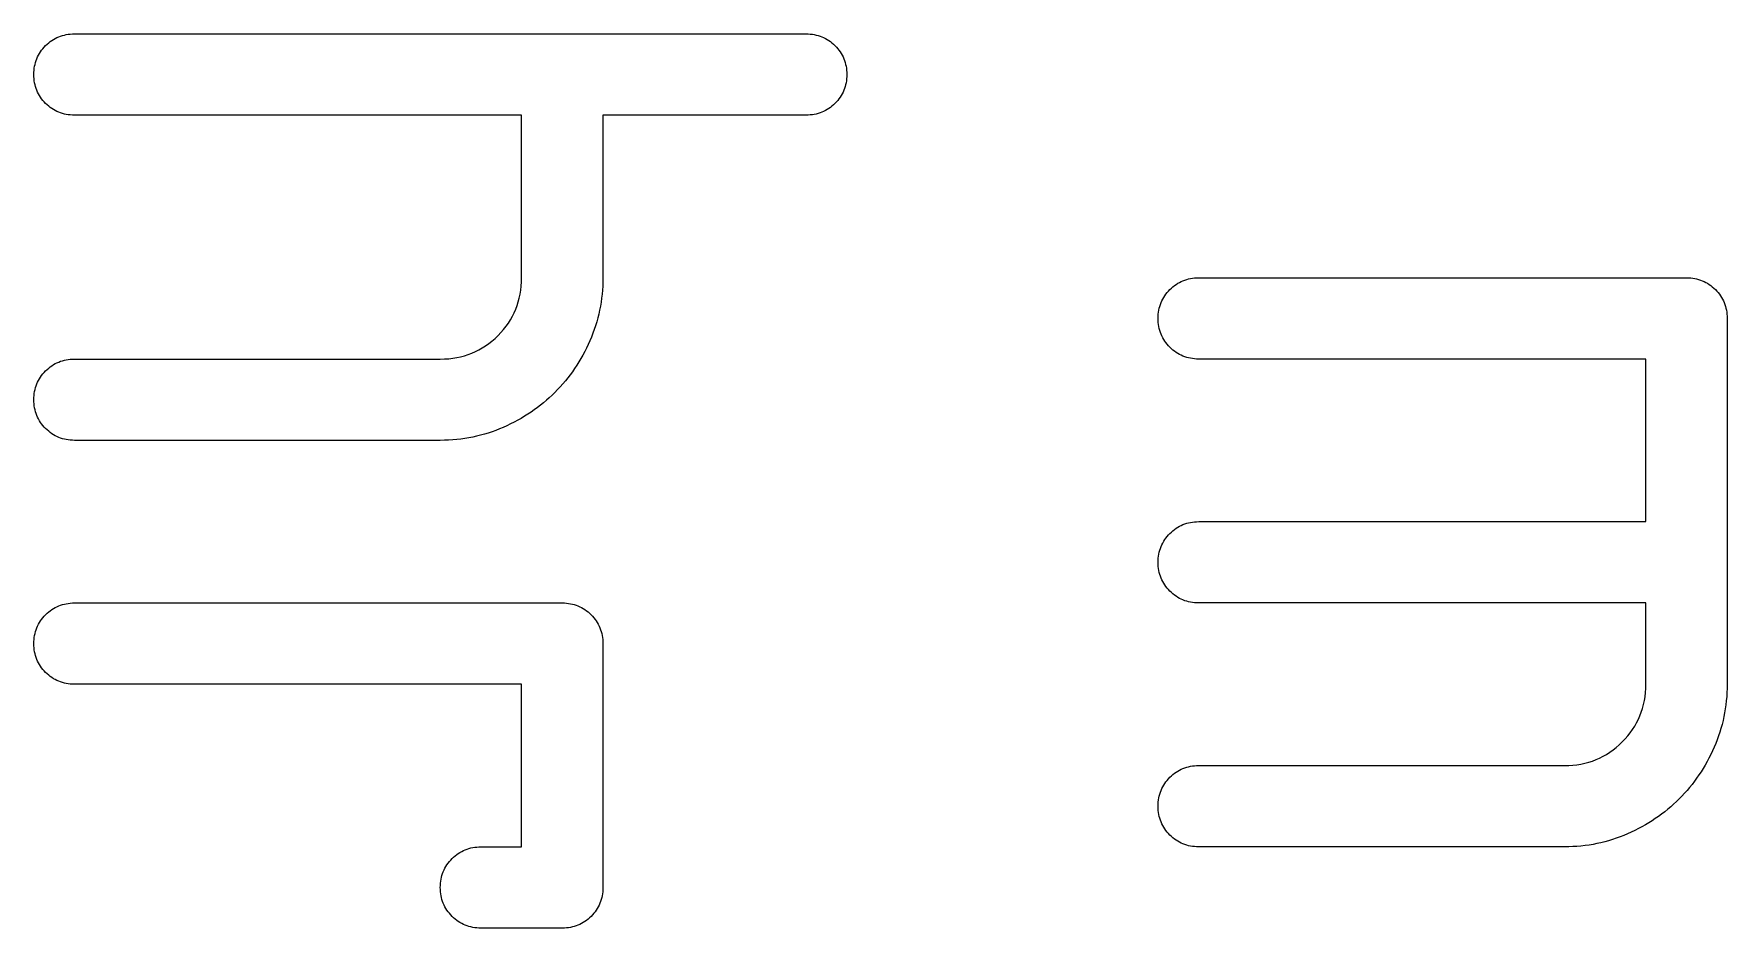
# Model space of a CAD drawing. Extents: x -220 to 711, y -42 to 774.
# Drawn here: x -214.76 to -177.26, y 163 to 182.8 of the extents above; entities that cross this region are included whole.
import ezdxf

# ---------------------------------------------------------------- set-up
doc = ezdxf.new("R2010")
doc.units = 0
doc.layers.get('0').update_dxf_attribs({"linetype": 'CONTINUOUS'})

msp = doc.modelspace()

# ---------------------------------------------------------------- linework, layer by layer
for p, q in [((-213.8583, 182.799), (-197.6583, 182.799)), ((-203.9583, 180.999), (-213.8583, 180.999)), ((-203.9583, 177.399), (-203.9583, 180.999)), ((-197.6583, 180.999), (-202.1583, 180.999)), ((-202.1583, 180.999), (-202.1583, 177.399)), ((-188.9643, 177.399), (-178.1643, 177.399)), ((-177.2643, 176.499), (-177.2643, 168.399)), ((-213.8583, 175.599), (-205.7583, 175.599)), ((-179.0643, 175.599), (-188.9643, 175.599)), ((-179.0643, 171.999), (-179.0643, 175.599)), ((-205.7583, 173.799), (-213.8583, 173.799)), ((-188.9643, 171.999), (-179.0643, 171.999)), ((-213.8583, 170.199), (-203.0583, 170.199)), ((-179.0643, 170.199), (-188.9643, 170.199)), ((-179.0643, 168.399), (-179.0643, 170.199)), ((-202.1583, 169.299), (-202.1583, 163.899)), ((-203.9583, 168.399), (-213.8583, 168.399)), ((-203.9583, 164.799), (-203.9583, 168.399)), ((-188.9643, 166.599), (-180.8643, 166.599)), ((-204.8583, 164.799), (-203.9583, 164.799)), ((-180.8643, 164.799), (-188.9643, 164.799)), ((-203.0583, 162.999), (-204.8583, 162.999))]:
    msp.add_line(p, q)
for points in [[(-214.4973, 182.538), (-214.4643, 182.5696), (-214.4303, 182.5991), (-214.3954, 182.6267), (-214.3595, 182.6521), (-214.3228, 182.6756), (-214.2851, 182.697), (-214.2466, 182.7164), (-214.2071, 182.7337), (-214.1667, 182.749), (-214.1254, 182.7623), (-214.0832, 182.7735), (-214.04, 182.7826), (-213.996, 182.7898), (-213.951, 182.7949), (-213.9051, 182.7979), (-213.8583, 182.799)], [(-197.6583, 182.799), (-197.6115, 182.7979), (-197.5657, 182.7949), (-197.5207, 182.7898), (-197.4767, 182.7826), (-197.4335, 182.7735), (-197.3913, 182.7623), (-197.35, 182.749), (-197.3096, 182.7337), (-197.2701, 182.7164), (-197.2315, 182.697), (-197.1939, 182.6756), (-197.1572, 182.6521), (-197.1213, 182.6267), (-197.0864, 182.5991), (-197.0524, 182.5696), (-197.0193, 182.538)], [(-214.7583, 181.899), (-214.7573, 181.9458), (-214.7543, 181.9916), (-214.7492, 182.0366), (-214.742, 182.0806), (-214.7329, 182.1238), (-214.7216, 182.166), (-214.7084, 182.2073), (-214.6931, 182.2477), (-214.6758, 182.2872), (-214.6564, 182.3258), (-214.635, 182.3634), (-214.6115, 182.4001), (-214.586, 182.436), (-214.5585, 182.4709), (-214.5289, 182.5049), (-214.4973, 182.538)], [(-197.0193, 182.538), (-196.9877, 182.5049), (-196.9582, 182.4709), (-196.9306, 182.436), (-196.9052, 182.4001), (-196.8817, 182.3634), (-196.8603, 182.3258), (-196.8409, 182.2872), (-196.8236, 182.2477), (-196.8083, 182.2073), (-196.795, 182.166), (-196.7838, 182.1238), (-196.7747, 182.0806), (-196.7675, 182.0366), (-196.7624, 181.9916), (-196.7594, 181.9458), (-196.7583, 181.899)], [(-214.4973, 181.26), (-214.5289, 181.293), (-214.5585, 181.327), (-214.586, 181.3619), (-214.6115, 181.3978), (-214.635, 181.4345), (-214.6564, 181.4722), (-214.6758, 181.5107), (-214.6931, 181.5502), (-214.7084, 181.5906), (-214.7216, 181.6319), (-214.7329, 181.6741), (-214.742, 181.7173), (-214.7492, 181.7613), (-214.7543, 181.8063), (-214.7573, 181.8522), (-214.7583, 181.899)], [(-196.7583, 181.899), (-196.7594, 181.8522), (-196.7624, 181.8063), (-196.7675, 181.7613), (-196.7747, 181.7173), (-196.7838, 181.6741), (-196.795, 181.6319), (-196.8083, 181.5906), (-196.8236, 181.5502), (-196.8409, 181.5107), (-196.8603, 181.4722), (-196.8817, 181.4345), (-196.9052, 181.3978), (-196.9306, 181.3619), (-196.9582, 181.327), (-196.9877, 181.293), (-197.0193, 181.26)], [(-213.8583, 180.999), (-213.9051, 181), (-213.951, 181.003), (-213.996, 181.0081), (-214.04, 181.0153), (-214.0832, 181.0244), (-214.1254, 181.0357), (-214.1667, 181.0489), (-214.2071, 181.0642), (-214.2466, 181.0815), (-214.2851, 181.1009), (-214.3228, 181.1223), (-214.3595, 181.1458), (-214.3954, 181.1713), (-214.4303, 181.1988), (-214.4643, 181.2284), (-214.4973, 181.26)], [(-197.0193, 181.26), (-197.0524, 181.2284), (-197.0864, 181.1988), (-197.1213, 181.1713), (-197.1572, 181.1458), (-197.1939, 181.1223), (-197.2315, 181.1009), (-197.2701, 181.0815), (-197.3096, 181.0642), (-197.35, 181.0489), (-197.3913, 181.0357), (-197.4335, 181.0244), (-197.4767, 181.0153), (-197.5207, 181.0081), (-197.5657, 181.003), (-197.6115, 181), (-197.6583, 180.999)], [(-204.4803, 176.121), (-204.4171, 176.1871), (-204.358, 176.2551), (-204.3029, 176.3249), (-204.252, 176.3966), (-204.2051, 176.4701), (-204.1622, 176.5454), (-204.1235, 176.6225), (-204.0888, 176.7015), (-204.0583, 176.7822), (-204.0317, 176.8649), (-204.0093, 176.9493), (-203.991, 177.0356), (-203.9767, 177.1237), (-203.9665, 177.2136), (-203.9604, 177.3054), (-203.9583, 177.399)], [(-202.1583, 177.399), (-202.1595, 177.307), (-202.1628, 177.2157), (-202.1685, 177.1251), (-202.1763, 177.035), (-202.1865, 176.9456), (-202.1988, 176.8568), (-202.2135, 176.7687), (-202.2303, 176.6812), (-202.2495, 176.5943), (-202.2708, 176.5081), (-202.2945, 176.4225), (-202.3203, 176.3375), (-202.3485, 176.2532), (-202.3788, 176.1695), (-202.4115, 176.0864), (-202.4463, 176.004)], [(-189.6033, 177.138), (-189.5703, 177.1696), (-189.5363, 177.1991), (-189.5014, 177.2267), (-189.4655, 177.2521), (-189.4288, 177.2756), (-189.3911, 177.297), (-189.3526, 177.3164), (-189.3131, 177.3337), (-189.2727, 177.349), (-189.2314, 177.3623), (-189.1892, 177.3735), (-189.146, 177.3826), (-189.102, 177.3898), (-189.057, 177.3949), (-189.0111, 177.3979), (-188.9643, 177.399)], [(-178.1643, 177.399), (-178.1175, 177.3979), (-178.0717, 177.3949), (-178.0267, 177.3898), (-177.9827, 177.3826), (-177.9395, 177.3735), (-177.8973, 177.3623), (-177.856, 177.349), (-177.8156, 177.3337), (-177.7761, 177.3164), (-177.7375, 177.297), (-177.6999, 177.2756), (-177.6632, 177.2521), (-177.6273, 177.2267), (-177.5924, 177.1991), (-177.5584, 177.1696), (-177.5253, 177.138)], [(-189.8643, 176.499), (-189.8633, 176.5458), (-189.8603, 176.5916), (-189.8552, 176.6366), (-189.848, 176.6806), (-189.8389, 176.7238), (-189.8276, 176.766), (-189.8144, 176.8073), (-189.7991, 176.8477), (-189.7818, 176.8872), (-189.7624, 176.9258), (-189.741, 176.9634), (-189.7175, 177.0001), (-189.692, 177.036), (-189.6645, 177.0709), (-189.6349, 177.1049), (-189.6033, 177.138)], [(-177.5253, 177.138), (-177.4937, 177.1049), (-177.4642, 177.0709), (-177.4366, 177.036), (-177.4112, 177.0001), (-177.3877, 176.9634), (-177.3663, 176.9258), (-177.3469, 176.8872), (-177.3296, 176.8477), (-177.3143, 176.8073), (-177.301, 176.766), (-177.2898, 176.7238), (-177.2807, 176.6806), (-177.2735, 176.6366), (-177.2684, 176.5916), (-177.2654, 176.5458), (-177.2643, 176.499)], [(-189.6033, 175.86), (-189.6349, 175.893), (-189.6645, 175.927), (-189.692, 175.9619), (-189.7175, 175.9978), (-189.741, 176.0345), (-189.7624, 176.0722), (-189.7818, 176.1107), (-189.7991, 176.1502), (-189.8144, 176.1906), (-189.8276, 176.2319), (-189.8389, 176.2741), (-189.848, 176.3173), (-189.8552, 176.3613), (-189.8603, 176.4063), (-189.8633, 176.4522), (-189.8643, 176.499)], [(-205.7583, 175.599), (-205.6648, 175.601), (-205.573, 175.6071), (-205.4831, 175.6173), (-205.395, 175.6316), (-205.3087, 175.6499), (-205.2242, 175.6724), (-205.1416, 175.6989), (-205.0608, 175.7295), (-204.9819, 175.7641), (-204.9047, 175.8029), (-204.8294, 175.8457), (-204.756, 175.8926), (-204.6843, 175.9436), (-204.6145, 175.9986), (-204.5465, 176.0577), (-204.4803, 176.121)], [(-202.4463, 176.004), (-202.4831, 175.9225), (-202.5214, 175.8424), (-202.5613, 175.7636), (-202.6027, 175.6861), (-202.6457, 175.61), (-202.6902, 175.5353), (-202.7362, 175.4618), (-202.7838, 175.3897), (-202.833, 175.3189), (-202.8837, 175.2495), (-202.9359, 175.1814), (-202.9897, 175.1146), (-203.0451, 175.0492), (-203.1019, 174.9851), (-203.1604, 174.9224), (-203.2203, 174.861)], [(-188.9643, 175.599), (-189.0111, 175.6), (-189.057, 175.603), (-189.102, 175.6081), (-189.146, 175.6153), (-189.1892, 175.6244), (-189.2314, 175.6357), (-189.2727, 175.6489), (-189.3131, 175.6642), (-189.3526, 175.6815), (-189.3911, 175.7009), (-189.4288, 175.7223), (-189.4655, 175.7458), (-189.5014, 175.7713), (-189.5363, 175.7988), (-189.5703, 175.8284), (-189.6033, 175.86)], [(-214.4973, 175.338), (-214.4643, 175.3696), (-214.4303, 175.3991), (-214.3954, 175.4267), (-214.3595, 175.4521), (-214.3228, 175.4756), (-214.2851, 175.497), (-214.2466, 175.5164), (-214.2071, 175.5337), (-214.1667, 175.549), (-214.1254, 175.5623), (-214.0832, 175.5735), (-214.04, 175.5826), (-213.996, 175.5898), (-213.951, 175.5949), (-213.9051, 175.5979), (-213.8583, 175.599)], [(-214.7583, 174.699), (-214.7573, 174.7458), (-214.7543, 174.7916), (-214.7492, 174.8366), (-214.742, 174.8806), (-214.7329, 174.9238), (-214.7216, 174.966), (-214.7084, 175.0073), (-214.6931, 175.0477), (-214.6758, 175.0872), (-214.6564, 175.1258), (-214.635, 175.1634), (-214.6115, 175.2001), (-214.586, 175.236), (-214.5585, 175.2709), (-214.5289, 175.3049), (-214.4973, 175.338)], [(-203.2203, 174.861), (-203.2818, 174.801), (-203.3445, 174.7426), (-203.4086, 174.6857), (-203.474, 174.6303), (-203.5408, 174.5765), (-203.6089, 174.5243), (-203.6783, 174.4736), (-203.7491, 174.4245), (-203.8212, 174.3769), (-203.8946, 174.3308), (-203.9694, 174.2863), (-204.0455, 174.2433), (-204.123, 174.2019), (-204.2018, 174.1621), (-204.2819, 174.1237), (-204.3633, 174.087)], [(-214.4973, 174.06), (-214.5289, 174.093), (-214.5585, 174.127), (-214.586, 174.1619), (-214.6115, 174.1978), (-214.635, 174.2345), (-214.6564, 174.2722), (-214.6758, 174.3107), (-214.6931, 174.3502), (-214.7084, 174.3906), (-214.7216, 174.4319), (-214.7329, 174.4741), (-214.742, 174.5173), (-214.7492, 174.5613), (-214.7543, 174.6063), (-214.7573, 174.6522), (-214.7583, 174.699)], [(-213.8583, 173.799), (-213.9051, 173.8), (-213.951, 173.803), (-213.996, 173.8081), (-214.04, 173.8153), (-214.0832, 173.8244), (-214.1254, 173.8357), (-214.1667, 173.8489), (-214.2071, 173.8642), (-214.2466, 173.8815), (-214.2851, 173.9009), (-214.3228, 173.9223), (-214.3595, 173.9458), (-214.3954, 173.9713), (-214.4303, 173.9988), (-214.4643, 174.0284), (-214.4973, 174.06)], [(-204.3633, 174.087), (-204.4458, 174.0521), (-204.5289, 174.0195), (-204.6126, 173.9891), (-204.6969, 173.961), (-204.7819, 173.9351), (-204.8675, 173.9115), (-204.9537, 173.8901), (-205.0406, 173.871), (-205.1281, 173.8541), (-205.2162, 173.8395), (-205.305, 173.8271), (-205.3944, 173.817), (-205.4844, 173.8091), (-205.5751, 173.8035), (-205.6664, 173.8001), (-205.7583, 173.799)], [(-189.8643, 171.099), (-189.8633, 171.1458), (-189.8603, 171.1916), (-189.8552, 171.2366), (-189.848, 171.2806), (-189.8389, 171.3238), (-189.8276, 171.366), (-189.8144, 171.4073), (-189.7991, 171.4477), (-189.7818, 171.4872), (-189.7624, 171.5258), (-189.741, 171.5634), (-189.7175, 171.6001), (-189.692, 171.636), (-189.6645, 171.6709), (-189.6349, 171.7049), (-189.6033, 171.738)], [(-189.6033, 171.738), (-189.5703, 171.7696), (-189.5363, 171.7991), (-189.5014, 171.8267), (-189.4655, 171.8521), (-189.4288, 171.8756), (-189.3911, 171.897), (-189.3526, 171.9164), (-189.3131, 171.9337), (-189.2727, 171.949), (-189.2314, 171.9623), (-189.1892, 171.9735), (-189.146, 171.9826), (-189.102, 171.9898), (-189.057, 171.9949), (-189.0111, 171.9979), (-188.9643, 171.999)], [(-189.6033, 170.46), (-189.6349, 170.493), (-189.6645, 170.527), (-189.692, 170.5619), (-189.7175, 170.5978), (-189.741, 170.6345), (-189.7624, 170.6722), (-189.7818, 170.7107), (-189.7991, 170.7502), (-189.8144, 170.7906), (-189.8276, 170.8319), (-189.8389, 170.8741), (-189.848, 170.9173), (-189.8552, 170.9613), (-189.8603, 171.0063), (-189.8633, 171.0522), (-189.8643, 171.099)], [(-188.9643, 170.199), (-189.0111, 170.2), (-189.057, 170.203), (-189.102, 170.2081), (-189.146, 170.2153), (-189.1892, 170.2244), (-189.2314, 170.2357), (-189.2727, 170.2489), (-189.3131, 170.2642), (-189.3526, 170.2815), (-189.3911, 170.3009), (-189.4288, 170.3223), (-189.4655, 170.3458), (-189.5014, 170.3713), (-189.5363, 170.3988), (-189.5703, 170.4284), (-189.6033, 170.46)], [(-214.7583, 169.299), (-214.7573, 169.3458), (-214.7543, 169.3916), (-214.7492, 169.4366), (-214.742, 169.4806), (-214.7329, 169.5238), (-214.7216, 169.566), (-214.7084, 169.6073), (-214.6931, 169.6477), (-214.6758, 169.6872), (-214.6564, 169.7258), (-214.635, 169.7634), (-214.6115, 169.8001), (-214.586, 169.836), (-214.5585, 169.8709), (-214.5289, 169.9049), (-214.4973, 169.938)], [(-214.4973, 169.938), (-214.4643, 169.9696), (-214.4303, 169.9991), (-214.3954, 170.0267), (-214.3595, 170.0521), (-214.3228, 170.0756), (-214.2851, 170.097), (-214.2466, 170.1164), (-214.2071, 170.1337), (-214.1667, 170.149), (-214.1254, 170.1623), (-214.0832, 170.1735), (-214.04, 170.1826), (-213.996, 170.1898), (-213.951, 170.1949), (-213.9051, 170.1979), (-213.8583, 170.199)], [(-203.0583, 170.199), (-203.0115, 170.1979), (-202.9657, 170.1949), (-202.9207, 170.1898), (-202.8767, 170.1826), (-202.8335, 170.1735), (-202.7913, 170.1623), (-202.75, 170.149), (-202.7096, 170.1337), (-202.6701, 170.1164), (-202.6315, 170.097), (-202.5939, 170.0756), (-202.5572, 170.0521), (-202.5213, 170.0267), (-202.4864, 169.9991), (-202.4524, 169.9696), (-202.4193, 169.938)], [(-202.4193, 169.938), (-202.3877, 169.9049), (-202.3582, 169.8709), (-202.3306, 169.836), (-202.3052, 169.8001), (-202.2817, 169.7634), (-202.2603, 169.7258), (-202.2409, 169.6872), (-202.2236, 169.6477), (-202.2083, 169.6073), (-202.195, 169.566), (-202.1838, 169.5238), (-202.1747, 169.4806), (-202.1675, 169.4366), (-202.1624, 169.3916), (-202.1594, 169.3458), (-202.1583, 169.299)], [(-214.4973, 168.66), (-214.5289, 168.693), (-214.5585, 168.727), (-214.586, 168.7619), (-214.6115, 168.7978), (-214.635, 168.8345), (-214.6564, 168.8722), (-214.6758, 168.9107), (-214.6931, 168.9502), (-214.7084, 168.9906), (-214.7216, 169.0319), (-214.7329, 169.0741), (-214.742, 169.1173), (-214.7492, 169.1613), (-214.7543, 169.2063), (-214.7573, 169.2522), (-214.7583, 169.299)], [(-213.8583, 168.399), (-213.9051, 168.4), (-213.951, 168.403), (-213.996, 168.4081), (-214.04, 168.4153), (-214.0832, 168.4244), (-214.1254, 168.4357), (-214.1667, 168.4489), (-214.2071, 168.4642), (-214.2466, 168.4815), (-214.2851, 168.5009), (-214.3228, 168.5223), (-214.3595, 168.5458), (-214.3954, 168.5713), (-214.4303, 168.5988), (-214.4643, 168.6284), (-214.4973, 168.66)], [(-179.5863, 167.121), (-179.5231, 167.1871), (-179.464, 167.2551), (-179.4089, 167.3249), (-179.358, 167.3966), (-179.3111, 167.4701), (-179.2682, 167.5454), (-179.2295, 167.6225), (-179.1948, 167.7015), (-179.1643, 167.7822), (-179.1377, 167.8649), (-179.1153, 167.9493), (-179.097, 168.0356), (-179.0827, 168.1237), (-179.0725, 168.2136), (-179.0664, 168.3054), (-179.0643, 168.399)], [(-177.2643, 168.399), (-177.2655, 168.307), (-177.2688, 168.2157), (-177.2745, 168.1251), (-177.2823, 168.035), (-177.2925, 167.9456), (-177.3048, 167.8568), (-177.3195, 167.7687), (-177.3363, 167.6812), (-177.3555, 167.5943), (-177.3768, 167.5081), (-177.4005, 167.4225), (-177.4263, 167.3375), (-177.4545, 167.2532), (-177.4848, 167.1695), (-177.5175, 167.0864), (-177.5523, 167.004)], [(-180.8643, 166.599), (-180.7708, 166.601), (-180.679, 166.6071), (-180.5891, 166.6173), (-180.501, 166.6316), (-180.4147, 166.6499), (-180.3302, 166.6724), (-180.2476, 166.6989), (-180.1668, 166.7295), (-180.0879, 166.7641), (-180.0107, 166.8029), (-179.9354, 166.8457), (-179.862, 166.8926), (-179.7903, 166.9436), (-179.7205, 166.9986), (-179.6525, 167.0577), (-179.5863, 167.121)], [(-177.5523, 167.004), (-177.5891, 166.9225), (-177.6274, 166.8424), (-177.6673, 166.7636), (-177.7087, 166.6861), (-177.7517, 166.61), (-177.7962, 166.5353), (-177.8422, 166.4618), (-177.8898, 166.3897), (-177.939, 166.3189), (-177.9897, 166.2495), (-178.0419, 166.1814), (-178.0957, 166.1146), (-178.1511, 166.0492), (-178.2079, 165.9851), (-178.2664, 165.9224), (-178.3263, 165.861)], [(-189.6033, 166.338), (-189.5703, 166.3696), (-189.5363, 166.3991), (-189.5014, 166.4267), (-189.4655, 166.4521), (-189.4288, 166.4756), (-189.3911, 166.497), (-189.3526, 166.5164), (-189.3131, 166.5337), (-189.2727, 166.549), (-189.2314, 166.5623), (-189.1892, 166.5735), (-189.146, 166.5826), (-189.102, 166.5898), (-189.057, 166.5949), (-189.0111, 166.5979), (-188.9643, 166.599)], [(-189.8643, 165.699), (-189.8633, 165.7458), (-189.8603, 165.7916), (-189.8552, 165.8366), (-189.848, 165.8806), (-189.8389, 165.9238), (-189.8276, 165.966), (-189.8144, 166.0073), (-189.7991, 166.0477), (-189.7818, 166.0872), (-189.7624, 166.1258), (-189.741, 166.1634), (-189.7175, 166.2001), (-189.692, 166.236), (-189.6645, 166.2709), (-189.6349, 166.3049), (-189.6033, 166.338)], [(-178.3263, 165.861), (-178.3878, 165.801), (-178.4505, 165.7426), (-178.5146, 165.6857), (-178.58, 165.6303), (-178.6468, 165.5765), (-178.7149, 165.5243), (-178.7843, 165.4736), (-178.8551, 165.4245), (-178.9272, 165.3769), (-179.0006, 165.3308), (-179.0754, 165.2863), (-179.1515, 165.2433), (-179.229, 165.2019), (-179.3078, 165.1621), (-179.3879, 165.1237), (-179.4693, 165.087)], [(-189.6033, 165.06), (-189.6349, 165.093), (-189.6645, 165.127), (-189.692, 165.1619), (-189.7175, 165.1978), (-189.741, 165.2345), (-189.7624, 165.2722), (-189.7818, 165.3107), (-189.7991, 165.3502), (-189.8144, 165.3906), (-189.8276, 165.4319), (-189.8389, 165.4741), (-189.848, 165.5173), (-189.8552, 165.5613), (-189.8603, 165.6063), (-189.8633, 165.6522), (-189.8643, 165.699)], [(-188.9643, 164.799), (-189.0111, 164.8), (-189.057, 164.803), (-189.102, 164.8081), (-189.146, 164.8153), (-189.1892, 164.8244), (-189.2314, 164.8357), (-189.2727, 164.8489), (-189.3131, 164.8642), (-189.3526, 164.8815), (-189.3911, 164.9009), (-189.4288, 164.9223), (-189.4655, 164.9458), (-189.5014, 164.9713), (-189.5363, 164.9988), (-189.5703, 165.0284), (-189.6033, 165.06)], [(-179.4693, 165.087), (-179.5518, 165.0521), (-179.6349, 165.0195), (-179.7186, 164.9891), (-179.8029, 164.961), (-179.8879, 164.9351), (-179.9735, 164.9115), (-180.0597, 164.8901), (-180.1466, 164.871), (-180.2341, 164.8541), (-180.3222, 164.8395), (-180.411, 164.8271), (-180.5004, 164.817), (-180.5904, 164.8091), (-180.6811, 164.8035), (-180.7724, 164.8001), (-180.8643, 164.799)], [(-205.4973, 164.538), (-205.4643, 164.5696), (-205.4303, 164.5991), (-205.3954, 164.6267), (-205.3595, 164.6521), (-205.3228, 164.6756), (-205.2851, 164.697), (-205.2466, 164.7164), (-205.2071, 164.7337), (-205.1667, 164.749), (-205.1254, 164.7623), (-205.0832, 164.7735), (-205.04, 164.7826), (-204.996, 164.7898), (-204.951, 164.7949), (-204.9051, 164.7979), (-204.8583, 164.799)], [(-205.7583, 163.899), (-205.7573, 163.9458), (-205.7543, 163.9916), (-205.7492, 164.0366), (-205.742, 164.0806), (-205.7329, 164.1238), (-205.7216, 164.166), (-205.7084, 164.2073), (-205.6931, 164.2477), (-205.6758, 164.2872), (-205.6564, 164.3258), (-205.635, 164.3634), (-205.6115, 164.4001), (-205.586, 164.436), (-205.5585, 164.4709), (-205.5289, 164.5049), (-205.4973, 164.538)], [(-205.4973, 163.26), (-205.5289, 163.293), (-205.5585, 163.327), (-205.586, 163.3619), (-205.6115, 163.3978), (-205.635, 163.4345), (-205.6564, 163.4722), (-205.6758, 163.5107), (-205.6931, 163.5502), (-205.7084, 163.5906), (-205.7216, 163.6319), (-205.7329, 163.6741), (-205.742, 163.7173), (-205.7492, 163.7613), (-205.7543, 163.8063), (-205.7573, 163.8522), (-205.7583, 163.899)], [(-202.1583, 163.899), (-202.1594, 163.8522), (-202.1624, 163.8063), (-202.1675, 163.7613), (-202.1747, 163.7173), (-202.1838, 163.6741), (-202.195, 163.6319), (-202.2083, 163.5906), (-202.2236, 163.5502), (-202.2409, 163.5107), (-202.2603, 163.4722), (-202.2817, 163.4345), (-202.3052, 163.3978), (-202.3306, 163.3619), (-202.3582, 163.327), (-202.3877, 163.293), (-202.4193, 163.26)], [(-204.8583, 162.999), (-204.9051, 163), (-204.951, 163.003), (-204.996, 163.0081), (-205.04, 163.0153), (-205.0832, 163.0244), (-205.1254, 163.0357), (-205.1667, 163.0489), (-205.2071, 163.0642), (-205.2466, 163.0815), (-205.2851, 163.1009), (-205.3228, 163.1223), (-205.3595, 163.1458), (-205.3954, 163.1713), (-205.4303, 163.1988), (-205.4643, 163.2284), (-205.4973, 163.26)], [(-202.4193, 163.26), (-202.4524, 163.2284), (-202.4864, 163.1988), (-202.5213, 163.1713), (-202.5572, 163.1458), (-202.5939, 163.1223), (-202.6315, 163.1009), (-202.6701, 163.0815), (-202.7096, 163.0642), (-202.75, 163.0489), (-202.7913, 163.0357), (-202.8335, 163.0244), (-202.8767, 163.0153), (-202.9207, 163.0081), (-202.9657, 163.003), (-203.0115, 163), (-203.0583, 162.999)]]:
    msp.add_lwpolyline(points)

doc.saveas('drawing.dxf')
